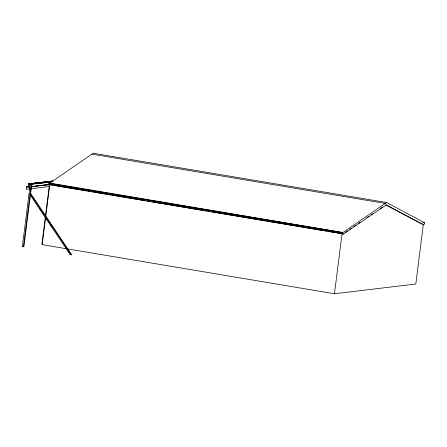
<?xml version="1.0" encoding="UTF-8"?>
<svg xmlns="http://www.w3.org/2000/svg" width="447" height="447" viewBox="0 0 447 447"><rect width="100%" height="100%" fill="white"/><g stroke="black" fill="none" stroke-linecap="round" stroke-linejoin="round"><path stroke-width="0.67" d="M28.195 187.125L28.602 183.901L52.847 180.99M52.807 181.091L28.602 183.901L31.771 184.304L23.892 246.694L23.434 246.75L22.35 246.565L30.234 184.175L50.857 182.013L28.602 183.901L29.826 187.399L26.513 186.84L26.2 189.316L29.664 188.902M23.434 246.75L31.318 184.36L50.857 182.013M424.32 222.617L386.594 202.525L342.726 232.636L48.807 183.415L48.656 184.589L342.581 233.809L342.469 234.686L341.927 234.597L334.451 293.763L67.463 248.906M49.377 183.343L93.239 153.237L386.594 202.525M41.906 244.297L49.382 185.131M342.011 233.876L342.162 232.703L342.726 232.636M334.451 293.763L415.805 284.001L423.281 224.835L423.823 224.925L423.935 224.048L424.499 223.981L424.65 222.807L423.275 222.572M424.125 222.517L422.75 222.288L424.65 222.807M30.156 193.501L30.619 193.456L71.688 254.729L71.235 254.779L30.161 193.512L31.771 184.304M71.235 254.779L70.145 254.6L30.01 194.719L30.619 193.456M49.421 182.985L342.547 232.434M342.419 234.262L343.397 233.597M345.118 232.429L347.403 230.875M349.694 229.322L351.409 228.16M353.7 226.601L355.985 225.048M358.276 223.494L359.991 222.327M366.858 217.667L368.579 216.499M371.44 214.56L372.586 213.783M380.023 208.732L382.314 207.173M342.469 234.686L386.286 204.938L423.823 224.925M49.617 184.466L30.96 186.779L49.667 184.544M31.05 188.735L49.058 186.572M30.01 194.719L30.463 194.668M22.35 246.565L23.892 246.694M70.145 254.6L71.688 254.729M30.687 184.119L31.318 184.36L28.602 183.901L52.802 181.186M51.349 181.851L28.602 183.901L52.852 181.186M32.072 186.287L33.464 186.153M36.241 185.874L37.632 185.74M39.716 185.533L49.444 184.566M28.602 183.901L36.241 183.192M37.632 183.063L39.716 182.868M41.794 182.672L43.879 182.482M45.963 182.287L47.354 182.158M49.433 181.963L50.824 181.834M91.892 154.148L385.247 203.441M48.807 183.415L342.162 232.703M52.668 185.097L49.226 184.516L49.114 185.399L49.662 185.488L42.186 244.654L66.089 248.672M54.048 185.326L87.104 190.88M88.478 191.115L89.858 191.344M91.233 191.579L92.607 191.808M93.987 192.037L111.202 194.931M112.583 195.16L145.633 200.714M147.013 200.949L148.387 201.178M149.767 201.413L151.142 201.642M152.522 201.876L204.167 210.554M205.542 210.783L206.922 211.012M208.296 211.247L209.677 211.476M211.051 211.71L265.457 220.852M266.831 221.081L268.211 221.315M269.586 221.544L323.986 230.686M325.366 230.915L326.74 231.149M328.12 231.378L342.581 233.809M385.744 204.843L422.018 224.159M39.342 207.911L40.884 210.213M42.04 211.939L43.588 214.242M45.13 216.544L46.287 218.27M47.829 220.572L48.991 222.304M50.533 224.606L51.69 226.333M67.514 249.94L69.056 252.242M28.591 186.589L26.513 186.84L28.597 186.634"/></g></svg>
